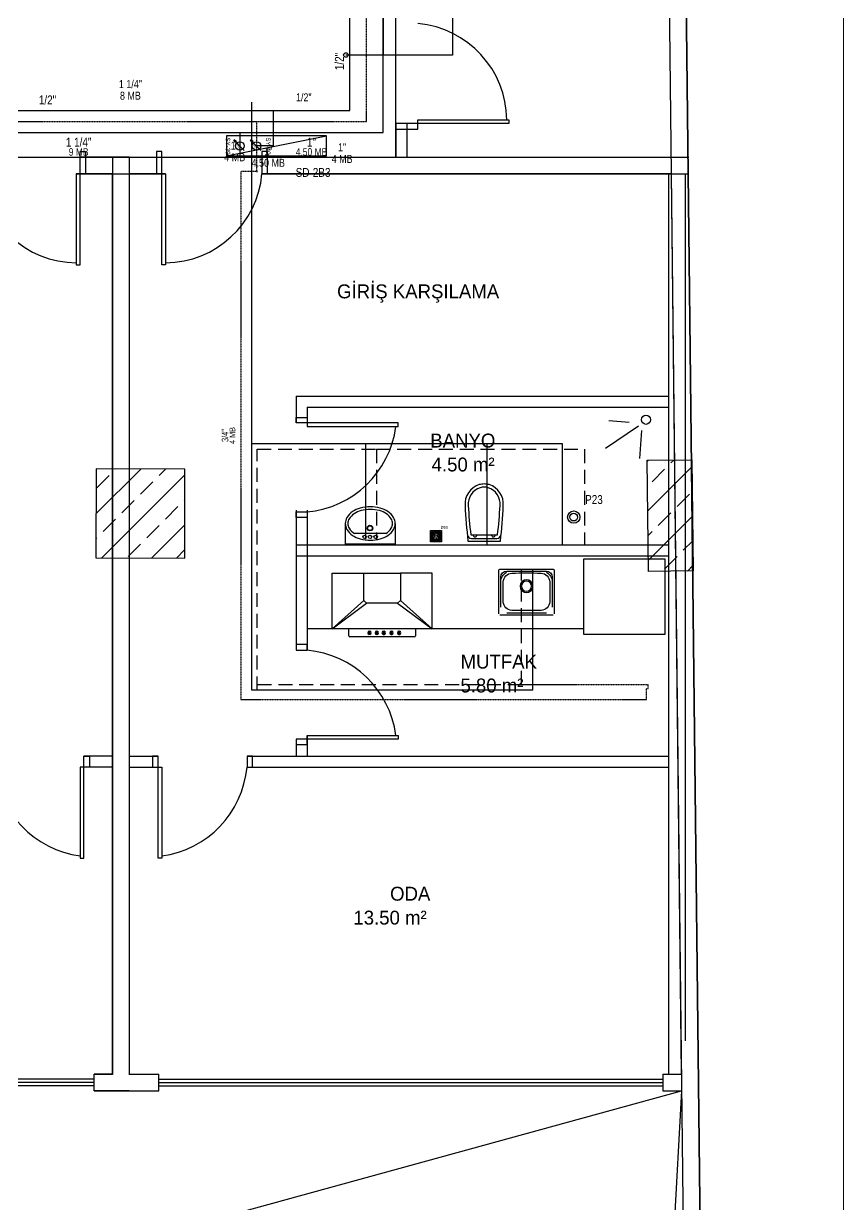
# Model space of a CAD drawing. Header units: centimetres. Extents: x 247996 to 315152, y -468471 to -440326.
# Drawn here: x 257964 to 258701, y -442834 to -441772 of the extents above; entities that cross this region are included whole.
import ezdxf
from ezdxf.enums import TextEntityAlignment as Align

# ---------------------------------------------------------------- set-up
doc = ezdxf.new("R2010")
doc.units = ezdxf.units.CM
doc.linetypes.add('0', pattern=[500, 500])
doc.linetypes.add('BASMA HATTI', pattern=[0.375, 0.25, -0.125])
for name, color, linetype, lineweight in [('SCOTT-ANTED', 144, 'Continuous', 0), ('SCOTT-MTY-SICAKSU-BORU', 1, 'BASMA HATTI', 30), ('SCOTT-MTY-SOGUKSU-BORU', 5, '0', 30), ('SCOTT-MTY-TEMIZSU-CAP', 101, 'Continuous', 30)]:
    doc.layers.add(name, color=color, linetype=linetype, lineweight=lineweight)
for name, color, linetype in [('SCOTT-MD-YUK-BIRIMI', 7, 'Continuous'), ('SCOTT-MKDU0', 50, 'Continuous'), ('SCOTT-MTY-PISSU-KOLON', 211, 'Continuous'), ('SCOTT-MTY-PISSU-KOLONNO', 211, 'Continuous'), ('SCOTT-MTY-SAYAC', 3, 'Continuous'), ('SCOTT-MTY-SIRKULASYON-BORU', 31, 'Continuous'), ('SCOTT-MTY-TEFRIS', 15, 'Continuous'), ('SCOTT-MTY-VANA', 1, 'Continuous')]:
    doc.layers.add(name, color=color, linetype=linetype)
doc.styles.add('CAP', font='wturkce.SHX', dxfattribs={"width": 0.65})
doc.styles.add('MtXpl_Comic_Sans_MS', font='comic.ttf')
doc.styles.add('ROTAS', font='arial.ttf')

# ---------------------------------------------------------------- blocks, each defined once
blk = doc.blocks.new('T-DOLAP')
blk.add_line((-45, -9), (45, 9))
blk.add_lwpolyline([(-45, -9), (45, -9), (45, 9), (-45, 9)], close=True)
blk = doc.blocks.new('MTY-SU SAYACI')
at = {"layer": 'SCOTT-MTY-VANA'}
blk.add_hatch(color=256, dxfattribs=at).paths.add_polyline_path([(9.800499987252621, 9.80049998725297), (5.637305480596993, 7.034048038274517), (7.034048038274705, 5.637305480596929)])
for p, q in [((-7.325626253097823, -7.325626253097951), (6.335676759435657, 6.335676759435851)), ((5.637305480596993, 7.034048038274517), (9.800499987252167, 9.800499987252673)), ((7.034048038274705, 5.637305480596929), (5.637305480596993, 7.034048038274517)), ((7.034048038274705, 5.637305480596929), (9.800499987252294, 9.800499987252485))]:
    blk.add_line(p, q, dxfattribs=at)
blk.add_circle((0, 0), 7.000000000005, dxfattribs=at)
blk.add_attdef('CAP', (-2.285634328742455, -1.152700095365943), '', height=2.5, rotation=45.0000000000007, dxfattribs=at)
blk = doc.blocks.new('T-KOLON-P')
for radius in [5.5, 3.5]:
    blk.add_circle((0, 0), radius)
blk = doc.blocks.new('SUZGEC1')
at = {"layer": 'SCOTT-MTY-TEFRIS'}
blk.add_lwpolyline([(-5.000002744604487, -5.000038456791707), (-5.000002744604487, 4.999961543208293), (4.999997255395513, 4.999961543208293), (4.999997255395513, -5.000038456791707)], close=True, dxfattribs=at)
for points in [[(-4.333342744604622, 3.861891543208323), (-1.987692744604416, 1.516241543208345, 0.0294838), (-2.152242744604379, 1.271911543208354), (-4.333342744604622, 2.478531543208284)], [(-2.477682744604451, 0.3332955432082159), (-4.333342744604622, 0.3332955432082159), (-4.333342744604622, 1.716651543208265), (-2.412872744604599, 0.6542115432083406, 0.0327746)], [(-3.861932744604516, 4.333301543208201), (-2.478572744604705, 4.333301543208201), (-1.27195274460432, 2.152201543208186, 0.0294838), (-1.516282744604311, 1.987651543208223)], [(-0.6542527446045341, 2.412831543208405, -0.0327746), (-0.3333367446044093, 2.477641543208257), (-0.3333367446044093, 4.333301543208201), (-1.716692744604686, 4.333301543208201)], [(0.3333312553954357, 2.477641543208257), (0.3333312553954357, 4.333301543208201), (1.716687255395712, 4.333301543208201), (0.6542472553955605, 2.412831543208405, 0.0327746)], [(1.271947255395347, 2.152201543208186), (2.478567255395731, 4.333301543208201), (3.861927255395543, 4.333301543208201), (1.516277255395337, 1.987651543208223, 0.0294838)], [(4.333337255395648, 3.861891543208323), (1.987687255395443, 1.516241543208345, -0.0294838), (2.152237255395406, 1.271911543208354), (4.333337255395648, 2.478531543208284)], [(4.333337255395648, 0.3332955432082159), (4.333337255395648, 1.716651543208265), (2.412867255395625, 0.6542115432083406, -0.0327746), (2.477677255395477, 0.3332955432082159)], [(-2.477682744604451, -0.3333724567916292), (-4.333342744604622, -0.3333724567916292), (-4.333342744604622, -1.716728456791678), (-2.412872744604599, -0.654288456791754, -0.0327746)], [(-4.333342744604622, -3.861968456791736), (-1.987692744604416, -1.516318456791758, -0.0294838), (-2.152242744604379, -1.271988456791767), (-4.333342744604622, -2.478608456791697)], [(-3.861932744604516, -4.333378456791614), (-2.478572744604705, -4.333378456791614), (-1.27195274460432, -2.152278456791599, -0.0294838), (-1.516282744604311, -1.987728456791636)], [(-0.3333367446044093, -4.333378456791614), (-1.716692744604686, -4.333378456791614), (-0.6542527446045341, -2.412908456791818, 0.0327746), (-0.3333367446044093, -2.477718456791671)], [(0.3333312553954357, -2.477718456791671), (0.3333312553954357, -4.333378456791614), (1.716687255395712, -4.333378456791614), (0.6542472553955605, -2.412908456791818, -0.0327746)], [(2.478567255395731, -4.333378456791614), (1.271947255395347, -2.152278456791599, 0.0294838), (1.516277255395337, -1.987728456791636), (3.861927255395543, -4.333378456791614)], [(4.333337255395648, -2.478608456791697), (4.333337255395648, -3.861968456791736), (1.987687255395443, -1.516318456791758, 0.0294838), (2.152237255395406, -1.271988456791767)], [(4.333337255395648, -0.3333724567916292), (4.333337255395648, -1.716728456791678), (2.412867255395625, -0.654288456791754, 0.0327746), (2.477677255395477, -0.3333724567916292)]]:
    blk.add_lwpolyline(points, format="xyb", close=True, dxfattribs=at)
blk.add_circle((-2.744604486792923e-06, -3.845679170666472e-05), 1.25, dxfattribs=at)
at = {"layer": 'SCOTT-MD-YUK-BIRIMI', "color": 6, "style": 'CAP'}
for tag, p in [('PS', (-2.08333607793782, -3.845679170666472e-05)), ('PSCP', (4.289156326741193, 6.720973062286969))]:
    blk.add_attdef(tag, p, '', height=2.5, dxfattribs=at)

msp = doc.modelspace()

# ---------------------------------------------------------------- linework, layer by layer
at = {"layer": 'SCOTT-ANTED'}
msp.add_line((258701.0192556123, -440326.5495222979), (258701.0192556123, -447826.5495222979), dxfattribs=at)
at = {"layer": 'SCOTT-MKDU0', "color": 8, "ltscale": 0.03}
for p, q in [((258575.7123187559, -443160.1158535134), (258545.4101402684, -440514.3934016757)), ((258545.4101404563, -440514.3934016766), (258575.7123187559, -443160.1158535134)), ((258560.7043520072, -443159.5061630866), (258530.5803767829, -440529.3428689622)), ((258298.2489556356, -441892.1134883639), (258298.2489556356, -441742.1134883601)), ((258298.2489556356, -441861.9327954918), (258298.2489556356, -441892.1134883639)), ((258308.2489556356, -441861.9327954918), (258308.2489556356, -441892.1134883639)), ((257043.6017183724, -441892.1134883639), (258298.2489556356, -441892.1134883639)), ((258014.2444999661, -441892.1134883639), (258087.9589367943, -441892.1134883639)), ((258058.6017183778, -441892.1134883639), (258014.2444999661, -441892.1134883639)), ((258043.601718378, -441892.1134883639), (258043.601718372, -442717.1134883639)), ((258043.6017183776, -441892.1134883639), (258087.9589367894, -441892.1134883639)), ((258058.6017183775, -441892.1134883639), (258058.6017183834, -442717.1134883629)), ((258177.9589367943, -441892.1134883639), (258561.8767392692, -441892.1134883639)), ((258010.9311563351, -441907.1134883639), (258091.2722804252, -441907.1134883639)), ((258043.601718378, -441907.1134883639), (258010.9311563351, -441907.1134883639)), ((258043.601718378, -441907.1134883639), (258010.9311563305, -441907.1134883639)), ((258043.601718378, -441907.1134883639), (258043.6017183674, -442687.1134883639)), ((258043.601718378, -441907.1134883639), (258043.6017183889, -442717.113488362)), ((258043.6017183674, -442717.1134883629), (258043.601718378, -441907.1134883639)), ((258058.601718378, -441907.1134883639), (258058.6017183674, -442687.1134883639)), ((258058.6017183775, -441907.1134883639), (258058.6017183666, -442717.113488362)), ((258058.6017183775, -441907.1134883639), (258091.2722804204, -441907.1134883639)), ((258091.2722804252, -441907.1134883639), (258058.601718378, -441907.1134883639)), ((258058.601718378, -441907.1134883639), (258058.6017183674, -442717.1134883629)), ((258177.9589367939, -441907.1134883639), (258562.0485383471, -441907.1134883639)), ((258546.3603582373, -441907.1134883639), (258177.9589367892, -441907.1134883639)), ((258543.6017183775, -441907.1134883639), (258543.6017183664, -442717.1134883629)), ((258555.2939102824, -442717.1134883629), (258546.3603582373, -441907.1134883639)), ((258558.6017183775, -441907.1134883639), (258558.6017183669, -442687.1134883639)), ((258208.6017183746, -442107.1134883639), (258543.6017183746, -442107.1134883639)), ((258208.6017183746, -442107.1134883639), (258208.6017183742, -442131.2040262053)), ((258218.6017183746, -442117.1134883639), (258543.6017183746, -442117.1134883639)), ((258218.6017183746, -442117.1134883639), (258218.6017183744, -442134.5173698373)), ((258508.2758466218, -442130.8166193476), (258489.8987987468, -442129.3991980095)), ((258516.6956989829, -442134.0645130014), (258487.1179475661, -442154.2706057884)), ((258519.4818909846, -442137.9583048325), (258517.5251111237, -442163.3282045245)), ((258524.5972428535, -442164.8250878787), (258564.5946195624, -442164.3669870373)), ((258525.7424949253, -442264.8185296513), (258524.5972428535, -442164.8250878787)), ((258524.609831952, -442165.9242583316), (258525.7218832173, -442164.8122070663)), ((258525.1182751865, -442210.3170957023), (258564.6679257494, -442170.7674451403)), ((258545.7606268764, -442167.2241134074), (258548.4326457641, -442164.5520945199)), ((258564.5946195624, -442164.3669870373), (258565.7398716353, -442264.3604288193)), ((258028.6938841271, -442172.5442655094), (258028.4208127263, -442252.543799457)), ((258028.5559102143, -442212.965374016), (258068.8399835084, -442172.6813007219)), ((258108.6934180764, -442172.8173369466), (258028.6938841271, -442172.5442655094)), ((258029.3958999146, -442189.6747537105), (258040.6212200659, -442178.4494335594)), ((258033.8601985112, -442252.5623663243), (258108.6765946191, -442177.7459702164)), ((258046.2338801416, -442172.8367734838), (258046.4657254817, -442172.6049281441)), ((258085.5225006716, -442178.4494335594), (258091.2142608627, -442172.7576733686)), ((258108.4203466761, -442252.8168708643), (258108.6934180764, -442172.8173369466)), ((258528.9226466495, -442184.062093634), (258540.1479668008, -442172.8367734829)), ((258068.6845204447, -442195.287413786), (258079.909840596, -442184.0620936349)), ((258051.8465402177, -442212.1253940126), (258063.071860369, -442200.9000738615)), ((258107.973140974, -442200.9000738625), (258108.5996988143, -442200.2735160224)), ((258551.3732869523, -442206.5127339371), (258562.5986071036, -442195.287413786)), ((258091.135160747, -442217.7380540891), (258102.3604808984, -442206.512733938)), ((258208.6017183731, -442209.7331903407), (258208.6017183716, -442335.6356813422)), ((258218.6017183734, -442209.7673244642), (258218.6017183717, -442335.6356813422)), ((258534.5353067254, -442223.3507141637), (258545.7606268767, -442212.1253940126)), ((258035.0085599907, -442228.9633742392), (258046.233880142, -442217.7380540881)), ((258074.2971805201, -442234.5760343157), (258085.5225006714, -442223.3507141646)), ((258078.6087339087, -442252.7151115321), (258108.522803077, -442222.8010423638)), ((258252.8560379333, -442221.6638551101), (258252.8560379333, -442240.315016954)), ((258297.8830798499, -442221.6638551101), (258297.8830798499, -442240.315016954)), ((258525.6267184209, -442254.7099330731), (258565.1763689839, -442215.1602825102)), ((258028.4790144101, -442235.4929198202), (258029.3958999151, -442234.5760343148)), ((258289.4208299505, -442230.6875271926), (258261.3182878327, -442230.6875271926)), ((258525.3724969131, -442232.5135239761), (258528.9226466497, -442228.9633742392)), ((258057.4592002931, -442251.4140145423), (258068.6845204444, -442240.1886943912)), ((258100.9830112727, -442252.7914841686), (258107.9731409747, -442245.8013544668)), ((258208.6017183747, -442240.8769165192), (258543.6017183747, -442240.8769165192)), ((258297.8830798499, -442240.315016954), (258252.8560379333, -442240.315016954)), ((258556.9859470281, -442245.8013544668), (258565.4305907112, -442237.356710784)), ((258028.4208127263, -442252.543799457), (258108.4203466761, -442252.8168708643)), ((258208.6017183745, -442250.8769165192), (258543.6017183747, -442250.8769165192)), ((258540.7389028909, -442253.6487934569), (258467.1202916217, -442253.6487934569)), ((258467.1202916217, -442253.6487934569), (258467.1202916217, -442321.335946719)), ((258540.1479668011, -442262.6393346934), (258551.3732869524, -442251.4140145423)), ((258540.7389028909, -442321.335946719), (258540.7389028909, -442253.6487934569)), ((258240.9718076451, -442266.3487327032), (258269.4718076451, -442266.3487327032)), ((258240.9718076451, -442316.3487327032), (258240.9718076451, -442266.3487327032)), ((258330.9718076451, -442266.3487327032), (258302.4718076451, -442266.3487327032)), ((258330.9718076451, -442316.3487327032), (258330.9718076451, -442266.3487327032)), ((258390.9437447849, -442303.0689614758), (258390.9437447849, -442263.6437141214)), ((258391.9437447811, -442262.6437141251), (258439.9437446014, -442262.6437141251)), ((258398.0937447582, -442264.4937141173), (258433.7937446243, -442264.4937141173)), ((258440.9437445986, -442263.6437141214), (258440.9437445986, -442303.0689614758)), ((258565.7398716353, -442264.3604288193), (258525.7424949253, -442264.8185296513)), ((258560.8211680303, -442264.4167640692), (258565.6848122195, -442259.55311988)), ((258392.793744778, -442296.9189614959), (258392.793744778, -442269.7937140994)), ((258439.0937446055, -442269.7937140994), (258439.0937446055, -442296.9189614959)), ((258269.4718076451, -442290.8487327032), (258240.9718076451, -442316.3487327032)), ((258240.9718076451, -442316.3487327032), (258271.9718076451, -442293.3487327032)), ((258299.9718076451, -442293.3487327032), (258330.9718076451, -442316.3487327032)), ((258330.9718076451, -442316.3487327032), (258302.4718076451, -442290.8487327032)), ((258439.9437446014, -442304.0689614702), (258391.9437447811, -442304.0689614702)), ((258433.7937446243, -442302.2189614771), (258398.0937447582, -442302.2189614771)), ((258467.1202916217, -442316.335946719), (258218.6017183719, -442316.3359467181)), ((258467.1202916217, -442316.335946719), (258218.6017183719, -442316.3359467181)), ((258330.9718076451, -442316.3487327032), (258240.9718076451, -442316.3487327032)), ((258255.9537199874, -442322.6483384835), (258255.9537199874, -442316.3487327032)), ((258274.4171303564, -442318.3994509902), (258274.4171303564, -442320.9718924899)), ((258274.4171303564, -442318.3994509902), (258275.0345303564, -442318.3994509902)), ((258274.4171303564, -442320.9718924899), (258274.4171303564, -442321.4863809904)), ((258275.0345303564, -442318.3994509902), (258275.0345303564, -442320.9718949905)), ((258275.0345303564, -442320.9718949905), (258275.0345303564, -442321.4863809904)), ((258281.0007406468, -442318.3994509902), (258281.0007406468, -442320.9718924899)), ((258281.0007406468, -442318.3994509902), (258281.6181406468, -442318.3994509902)), ((258281.0007406468, -442320.9718924899), (258281.0007406468, -442321.4863809904)), ((258281.6181406468, -442318.3994509902), (258281.6181406468, -442320.9718949905)), ((258281.6181406468, -442320.9718949905), (258281.6181406468, -442321.4863809904)), ((258287.151434392, -442318.3994509902), (258287.151434392, -442320.9718924899)), ((258287.151434392, -442318.3994509902), (258287.768834392, -442318.3994509902)), ((258287.151434392, -442320.9718924899), (258287.151434392, -442321.4863809904)), ((258287.768834392, -442318.3994509902), (258287.768834392, -442320.9718949905)), ((258287.768834392, -442320.9718949905), (258287.768834392, -442321.4863809904)), ((258294.1456871215, -442318.3994509902), (258294.1456871215, -442320.9718924899)), ((258294.1456871215, -442318.3994509902), (258294.7630871215, -442318.3994509902)), ((258294.1456871215, -442320.9718924899), (258294.1456871215, -442321.4750809901)), ((258294.7630871215, -442318.3994509902), (258294.7630871215, -442320.9718949905)), ((258294.7630871215, -442320.9718949905), (258294.7630871215, -442321.4863809904)), ((258301.1399398508, -442318.3994509902), (258301.1399398508, -442320.9718924899)), ((258301.1399398508, -442318.3994509902), (258301.7573398508, -442318.3994509902)), ((258301.1399398508, -442320.9718924899), (258301.1399398508, -442321.4750809901)), ((258301.7573398508, -442318.3994509902), (258301.7573398508, -442320.9718949905)), ((258301.7573398508, -442320.9718949905), (258301.7573398508, -442321.4863809904)), ((258315.9537199876, -442316.3487327032), (258315.9537199876, -442322.6483384835)), ((258314.9537199876, -442323.6483384835), (258256.9537199874, -442323.6483384835)), ((258275.0345303564, -442321.4863809904), (258274.4171303564, -442321.4863809904)), ((258281.6181406468, -442321.4863809904), (258281.0007406468, -442321.4863809904)), ((258287.151434392, -442321.4863809904), (258287.768834392, -442321.4863809904)), ((258294.1456871215, -442321.4863809904), (258294.7630871215, -442321.4863809904)), ((258301.1399398508, -442321.4863809904), (258301.7573398508, -442321.4863809904)), ((258467.1202916217, -442321.335946719), (258540.7389028909, -442321.335946719)), ((258208.6017183707, -442415.6356813431), (258208.6017183705, -442430.8769165211)), ((258218.6017183705, -442412.3223377111), (258218.6017183703, -442430.8769165211)), ((258043.6017183847, -442430.8769165201), (258017.711669906, -442430.8769165201)), ((258058.6017183707, -442430.8769165201), (258084.4917668495, -442430.8769165201)), ((258164.4917668504, -442430.8769165201), (258543.6017183747, -442430.8769165192)), ((258043.6017183847, -442440.8769165201), (258014.3983262739, -442440.8769165201)), ((258058.6017183707, -442440.8769165201), (258087.8051104815, -442440.8769165201)), ((258164.4917668501, -442440.8769165201), (258543.6017183747, -442440.8769165192)), ((258026.8429498569, -442721.6134883629), (257563.601718389, -442721.6134883629)), ((258026.8429498569, -442724.6134883629), (257563.601718389, -442724.6134883629)), ((258026.8429498569, -442717.1134883639), (258043.6017183674, -442717.1134883639)), ((258044.0380749188, -442717.1134883629), (258026.8429498571, -442717.1134883629)), ((258026.8429498569, -442732.1134883639), (258026.8429498569, -442717.1134883629)), ((258026.8429498569, -442717.1134883629), (258043.6017183674, -442717.1134883629)), ((258058.1653618366, -442717.1134883629), (258085.2670204322, -442717.1134883629)), ((258058.6017183674, -442717.1134883629), (258085.2670204323, -442717.1134883629)), ((258058.6017183674, -442717.1134883629), (258085.2670204323, -442717.1134883629)), ((258085.2670204323, -442732.1134883639), (258085.2670204323, -442717.1134883629)), ((258085.2670204323, -442721.6134883629), (258538.6017183664, -442721.6134883629)), ((258085.2670204323, -442724.6134883629), (258538.6017183664, -442724.6134883629)), ((258538.6017183664, -442717.113488362), (258555.2939102824, -442717.1134883629)), ((258538.6017183664, -442717.1134883629), (258538.6017183664, -442732.1134883639)), ((258538.6017183664, -442717.1134883629), (258555.2939102824, -442717.1134883629)), ((257206.7760553017, -443102.1134883611), (258555.4657093603, -442732.1134883639)), ((258026.8429498569, -442727.6134883629), (257563.601718389, -442727.6134883629)), ((258026.8429498569, -442732.1134883648), (258085.2670204323, -442732.1134883639)), ((258058.6017183837, -442732.1134883639), (258026.8429498571, -442732.1134883639)), ((258043.6017183718, -442732.1134883639), (258085.2670204322, -442732.1134883639)), ((258085.2670204323, -442727.6134883629), (258538.6017183664, -442727.6134883629)), ((258555.4657093603, -442732.1134883639), (258535.1822405246, -443102.1134883648)), ((258538.6017183664, -442732.1134883639), (258555.4657093603, -442732.1134883639))]:
    msp.add_line(p, q, dxfattribs=at)
for points in [[(258298.2489256621, -441861.9327954918), (258298.2489256621, -441866.9327954918), (258318.2489256602, -441866.9327954918), (258318.2489256602, -441861.9327954918), (258298.2489256621, -441861.9327954918)], [(258298.2489256621, -441861.9327954918), (258298.2489256621, -441866.9327954918), (258318.2489256602, -441866.9327954918), (258318.2489256602, -441861.9327954918), (258298.2489256621, -441861.9327954918)], [(258298.2489256621, -441861.9327954872), (258298.2489256621, -441866.9327954872), (258318.2489256602, -441866.9327954872), (258318.2489256602, -441861.9327954872), (258298.2489256621, -441861.9327954872)], [(258014.2444999661, -441887.1134883676), (258019.2444999661, -441887.1134883676), (258019.2444999661, -441907.1134883657), (258014.2444999661, -441907.1134883657), (258014.2444999661, -441887.1134883676)], [(258014.2444999661, -441887.1134883676), (258019.2444999661, -441887.1134883676), (258019.2444999661, -441907.1134883657), (258014.2444999661, -441907.1134883657), (258014.2444999661, -441887.1134883676)], [(258014.2444999614, -441887.1134883676), (258019.2444999614, -441887.1134883676), (258019.2444999614, -441907.1134883657), (258014.2444999614, -441907.1134883657), (258014.2444999614, -441887.1134883676)], [(258087.9589367896, -441887.1134883676), (258082.9589367896, -441887.1134883676), (258082.9589367896, -441907.1134883657), (258087.9589367896, -441907.1134883657), (258087.9589367896, -441887.1134883676)], [(258087.9589367896, -441887.1134883676), (258082.9589367896, -441887.1134883676), (258082.9589367896, -441907.1134883657), (258087.9589367896, -441907.1134883657), (258087.9589367896, -441887.1134883676)], [(258087.9589367943, -441887.1134883676), (258082.9589367943, -441887.1134883676), (258082.9589367943, -441907.1134883657), (258087.9589367943, -441907.1134883657), (258087.9589367943, -441887.1134883676)], [(258182.9589367897, -441887.1134883676), (258177.9589367896, -441887.1134883676), (258177.9589367896, -441907.1134883657), (258182.9589367897, -441907.1134883657), (258182.9589367897, -441887.1134883676)], [(258182.9589367897, -441887.1134883676), (258177.9589367896, -441887.1134883676), (258177.9589367896, -441907.1134883657), (258182.9589367897, -441907.1134883657), (258182.9589367897, -441887.1134883676)], [(258182.9589367944, -441887.1134883676), (258177.9589367943, -441887.1134883676), (258177.9589367943, -441907.1134883657), (258182.9589367944, -441907.1134883657), (258182.9589367944, -441887.1134883676)], [(258208.6017183742, -442131.2040262053), (258208.6017183742, -442126.2040262044), (258218.6017183735, -442126.2040262044), (258218.6017183735, -442131.2040262053), (258208.6017183742, -442131.2040262053)], [(258208.6017183742, -442216.2040262062), (258208.6017183742, -442211.2040262062), (258218.6017183735, -442211.2040262062), (258218.6017183735, -442216.2040262062), (258208.6017183742, -442216.2040262062)], [(258208.6017253154, -442330.6356813422), (258208.6017253154, -442335.6356813422), (258218.6017253147, -442335.6356813422), (258218.6017253147, -442330.6356813422), (258208.6017253154, -442330.6356813422)], [(258208.6017253154, -442415.6356813431), (258208.6017253154, -442420.635681344), (258218.6017253147, -442420.635681344), (258218.6017253147, -442415.6356813431), (258208.6017253154, -442415.6356813431)], [(258017.7116699055, -442430.8769165201), (258022.7116699064, -442430.8769165201), (258022.7116699064, -442440.8769165201), (258017.7116699055, -442440.8769165201), (258017.7116699055, -442430.8769165201)], [(258084.4917668499, -442430.8769165201), (258079.491766849, -442430.8769165201), (258079.491766849, -442440.8769165201), (258084.4917668499, -442440.8769165201), (258084.4917668499, -442430.8769165201)], [(258169.4917668509, -442430.8769165201), (258164.4917668509, -442430.8769165201), (258164.4917668509, -442440.8769165201), (258169.4917668509, -442440.8769165201), (258169.4917668509, -442430.8769165201)]]:
    msp.add_lwpolyline(points, dxfattribs=at)
for points in [[(258318.2489256602, -441861.9327954918), (258318.2489256602, -441858.6194518607), (258400.1163440928, -441858.6194518607), (258400.1163440928, -441861.9327954918)], [(258318.2489256602, -441861.9327954918), (258318.2489256602, -441858.6194518607), (258400.1163440928, -441858.6194518607), (258400.1163440928, -441861.9327954918)], [(258318.2489256602, -441861.9327954872), (258318.2489256602, -441858.6194518561), (258400.1163440928, -441858.6194518561), (258400.1163440928, -441861.9327954872)], [(258014.2444999661, -441907.1134883657), (258010.9311563351, -441907.1134883657), (258010.9311563351, -441988.9809067983), (258014.2444999661, -441988.9809067983)], [(258014.2444999661, -441907.1134883657), (258010.9311563351, -441907.1134883657), (258010.9311563351, -441988.9809067983), (258014.2444999661, -441988.9809067983)], [(258014.2444999614, -441907.1134883657), (258010.9311563305, -441907.1134883657), (258010.9311563305, -441988.9809067983), (258014.2444999614, -441988.9809067983)], [(258087.9589367896, -441907.1134883657), (258091.2722804206, -441907.1134883657), (258091.2722804206, -441988.9809067983), (258087.9589367896, -441988.9809067983)], [(258087.9589367896, -441907.1134883657), (258091.2722804206, -441907.1134883657), (258091.2722804206, -441988.9809067983), (258087.9589367896, -441988.9809067983)], [(258087.9589367943, -441907.1134883657), (258091.2722804252, -441907.1134883657), (258091.2722804252, -441988.9809067983), (258087.9589367943, -441988.9809067983)], [(258218.6017183735, -442131.2040262053), (258218.6017183735, -442134.5173698373), (258300.469136805, -442134.5173698373), (258300.469136805, -442131.2040262053)], [(258218.6017253147, -442415.6356813431), (258218.6017253147, -442412.3223377111), (258300.4691437461, -442412.3223377111), (258300.4691437461, -442415.6356813431)], [(258017.7116699055, -442440.8769165201), (258014.3983262735, -442440.8769165201), (258014.3983262735, -442522.7443349509), (258017.7116699055, -442522.7443349509)], [(258084.4917668499, -442440.8769165201), (258087.805110482, -442440.8769165201), (258087.805110482, -442522.7443349509), (258084.4917668499, -442522.7443349509)]]:
    msp.add_lwpolyline(points, close=True, dxfattribs=at)
for points in [[(258392.4432025599, -442237.467570151, 0.0166397953788814), (258395.0576454832, -442205.6351902222, 0.351622417503786), (258382.2737820704, -442186.7182356499, 0.0687135425151185), (258377.8512025602, -442186.1075701516, 0.0687135425151185), (258373.4286230498, -442186.7182356499, 0.3516224175037854), (258360.644759637, -442205.6351902222, 0.0166397953788815), (258363.2592025604, -442237.467570151)], [(258389.8703585211, -442231.9008999745, 0.01686624152449), (258392.1834815471, -442205.4452228535, 0.3517781120717181), (258381.457688313, -442189.4804909246, 0.0680219017004298), (258377.8512025602, -442188.9875701515, 0.0680219017004339), (258374.2447168072, -442189.4804909246, 0.3517781120717032), (258363.5189235731, -442205.4452228535, 0.0168662415244894), (258365.8320465993, -442231.9008999745)]]:
    msp.add_lwpolyline(points, format="xyb", close=True, dxfattribs=at)
msp.add_lwpolyline([(258362.9805995467, -442232.0205155246, 0.3891909189666574), (258366.3281293804, -442235.0913027784), (258377.8512025602, -442235.0913027784), (258389.3742757398, -442235.0913027784, 0.3891909189666574), (258392.7218055735, -442232.0205155246, 0.3891909189666574)], format="xyb", dxfattribs=at)
for centre, radius in [((258523.3942625474, -442128.3118616862, 51.00167135262379), 4.136421162472736), ((258275.1212898654, -442225.7752361044), 2.521743089106591), ((258275.1212898654, -442225.7752361044), 2.122571848795638), ((258270.2530596513, -442233.7174240982), 1.560875067280756), ((258275.1758146468, -442233.7174240982), 1.560875067280756), ((258280.2186390261, -442233.7174240982), 1.560875067280756)]:
    msp.add_circle(centre, radius, dxfattribs=at)
for centre, radius, start, end in [((258310.586222202, -441859.1830119712), 87.58605653840645, 0.3686641387615686, 84.98090675950499), ((258310.586222202, -441859.1830119712), 87.58605653840645, 0.3686641387615686, 84.98090675950499), ((258310.586222202, -441859.1830119666), 87.58605653840645, 0.3686641387615686, 84.98090675950499), ((258011.4947164457, -441899.4507849075), 87.58605653840645, 185.0190931853859, 269.6313358545792), ((258011.4947164457, -441899.4507849075), 87.58605653840645, 185.0190931853859, 269.6313358545792), ((258011.4947164411, -441899.4507849075), 87.58605653840645, 185.0190931853859, 269.6313358545792), ((258090.70872031, -441899.4507849075), 87.58605653840645, 270.3686641520908, 354.9809068146142), ((258090.70872031, -441899.4507849075), 87.58605653840645, 270.3686641520908, 354.9809068146142), ((258090.7087203146, -441899.4507849075), 87.58605653840645, 270.3686641520908, 354.9809068146142), ((258210.3731393411, -442122.638571156), 88.94689056450466, 275.3080882215515, 352.3252562738097), ((258269.0218883684, -442225.2722358674), 17.19077751389458, 123.8346551785508, 148.2865889961426), ((258269.0218883688, -442225.2722358674), 14.79575007236598, 123.8346551785508, 148.2865889961426), ((258272.8571198048, -442230.9937470153), 24.07878811079341, 105.5175679520261, 123.8346551785508), ((258272.8571198045, -442230.9937470153), 21.6837606684432, 105.5175679520261, 123.8346551785508), ((258275.3695588917, -442240.0425347041), 33.46989607516851, 90, 105.5175679520261), ((258275.3695588918, -442240.0425347041), 31.07486863371105, 90, 105.5175679520261), ((258275.3695588917, -442240.0425347041), 33.46989607563521, 74.48243204797387, 90), ((258275.3695588915, -442240.0425347041), 31.07486863371162, 74.48243204797387, 90), ((258277.8819979787, -442230.9937470153), 21.6837606684431, 56.16534482144919, 74.48243204797387), ((258277.8819979786, -442230.9937470153), 24.07878811043082, 56.16534482144919, 74.48243204797387), ((258281.7172294144, -442225.2722358683), 14.79575007256872, 31.71341100385745, 56.16534482144919), ((258281.717229415, -442225.2722358683), 17.19077751410269, 31.71341100385745, 56.16534482144919), ((258263.1824796803, -442221.6638551101), 10.32644174706904, 148.2865889961426, 180), ((258263.1824796802, -442221.6638551092), 10.32644174684508, 180, 211.7134110038574), ((258263.1824796802, -442221.6638551101), 7.931414305018167, 148.2865889961426, 180), ((258263.1824796802, -442221.6638551092), 7.931414305016675, 180, 211.7134110038574), ((258287.556638103, -442221.6638551101), 7.931414304956921, 0, 31.71341100385745), ((258287.556638103, -442221.6638551101), 7.931414304950876, 328.2865889961425, 0), ((258287.5566381029, -442221.6638551092), 10.32644174700356, 0, 31.71341100385745), ((258287.5566381032, -442221.6638551092), 10.32644174684538, 328.2865889961425, 0), ((258269.0218883686, -442218.0554743519), 17.19077751411276, 211.7134110038574, 236.1653448214492), ((258269.0218883688, -442218.0554743519), 14.79575007238616, 211.7134110038574, 238.6232611031064), ((258272.8571198047, -442212.333963204), 24.0787881104311, 236.1653448214492, 254.4824320479738), ((258275.3695588917, -442203.2851755142), 33.46989607610418, 254.4824320479738, 270), ((258275.3695588917, -442203.2851755152), 33.46989607516715, 270, 285.5175679520261), ((258277.8819979786, -442212.333963204), 24.07878811042807, 285.5175679520261, 303.8346551785509), ((258281.7172294146, -442218.055474351), 14.79575007255567, 301.3767388968936, 328.2865889961425), ((258281.7172294147, -442218.0554743519), 17.19077751411414, 303.8346551785509, 328.2865889961425), ((258369.5468469572, -442231.9008999745), 1.78254998000073, 180, 0), ((258386.1555581631, -442231.9008999745), 1.78254998000073, 180, 0), ((258274.6990228564, -442319.96021499), 1.543466500005614, 100.5753829960406, 259.4620530138833), ((258274.6990228564, -442319.96021499), 1.543466500005614, 282.6235029990561, 77.37668600460954), ((258281.2826331468, -442319.96021499), 1.543466500005614, 100.5753829960406, 259.4620530138833), ((258281.2826331468, -442319.96021499), 1.543466500005614, 282.6235029990561, 77.37668600460954), ((258287.433326892, -442319.96021499), 1.543466500005614, 100.5753829960406, 259.4620530138833), ((258287.433326892, -442319.96021499), 1.543466500005614, 282.6235029990561, 77.37668600460954), ((258294.4275796215, -442319.96021499), 1.543466500005614, 100.5753829960406, 259.4620530138833), ((258294.4275796215, -442319.96021499), 1.543466500005614, 282.6235029990561, 77.37668600460954), ((258301.4218323508, -442319.96021499), 1.543466500005614, 100.5753829960406, 259.4620530138833), ((258301.4218323508, -442319.96021499), 1.543466500005614, 282.6235029990561, 77.37668600460954), ((258256.9537185873, -442322.6483346827), 1.000000000003637, 180, 270), ((258314.9537185876, -442322.6483346827), 1.000000000003637, 270, 0), ((258210.3731462822, -442424.2011363924), 88.94689056450466, 7.674743726190295, 84.69191178509), ((258026.2771249548, -442432.648337487), 88.94689056450466, 185.3080882232119, 262.3252562719344), ((258075.9263118007, -442432.648337487), 88.94689056450466, 277.6747437280656, 354.6919117767881)]:
    msp.add_arc(centre, radius, start, end, dxfattribs=at)
at = {"layer": 'SCOTT-MKDU0', "color": 8, "ltscale": 0.03, "extrusion": (0, 0, -1)}
for centre, major_axis, ratio, start_param, end_param in [((258391.9437447811, -442263.6437141214), (0.7071067796262052, 0.7071067796262053), 0.9999999985925488, 3.926990817690967, 5.497787142263504), ((258398.093744762, -442269.7937141013), (-3.747665928851347, 3.747665928851347), 0.9999999997294332, 5.497787144174019, 7.068583470075327), ((258402.9400717632, -442274.3128549501), (-7.1417784792915, 7.141778479291499), 0.9999999999239704, 5.524757277165079, 6.541186627005409), ((258403.0616653447, -442274.3249577366), (-5.656854233052608, 5.656854233052608), 0.9999999999948128, 5.524757272484356, 7.028844161796245), ((258415.9437446899, -442598.3189649794), (332.2500037905208, 0.0002031484316386445), 0.999999998718692, 4.672650284428611, 4.752128899205652), ((258428.8258240378, -442274.3249577366), (-5.656854233643968, 5.656854233643968), 0.9999999999774972, 0.8251374721292478, 2.329224361361889), ((258439.9437446014, -442263.6437141214), (0.7071067786309868, 0.7071067786309869), 0.9999999998940517, -0.7853981628683459, 0.7853981634504223), ((258727.1937543281, -442283.0689615466), (-234.9362347630622, 234.9362347630622), 0.9999999999985971, 5.470817016714043, 5.524757270851631), ((258415.9437446917, -442278.0689615671), (-4.065863976826769, 4.065863976826767), 0.9999999999258984, 3.926990817024291, 10.21017612420388), ((258415.9437446917, -442278.0689615671), (-3.181980503791133, 3.181980503791133), 0.9999999998079991, 3.926990817083241, 10.21017612426283), ((258104.6937350535, -442283.0689615466), (234.9362348196418, 234.9362348196418), 0.9999999999985993, 0.7584280363279606, 0.8123682904655319), ((258403.0616653447, -442291.8129653566), (5.65685423305261, 5.656854233052611), 0.9999999999948126, 2.395933798973127, 3.900020688285022), ((258428.8258240378, -442291.8129653566), (5.656854233643968, 5.656854233643969), 0.9999999999774972, 0.8123682922279034, 2.316455181460542), ((258415.9437446899, -441967.8189581156), (332.2500037905208, 0.0002031484316386445), 0.999999998718692, 1.531057630838818, 1.610536245615858)]:
    msp.add_ellipse(centre, major_axis=major_axis, ratio=ratio, start_param=start_param, end_param=end_param, dxfattribs=at)
at = {"layer": 'SCOTT-MKDU0', "color": 8, "ltscale": 0.03, "extrusion": (0, 0, -0.9999999999999998)}
for centre, major_axis, ratio, start_param, end_param in [((258433.7937446215, -442269.7937141013), (3.747665928909554, 3.747665928909556), 0.99999999969837, -0.7853981629112741, 0.7853981630210995), ((258428.9474177432, -442274.312854979), (7.141778463554873, 7.141778463554873), 0.9999999999499712, -0.2580013319740226, 0.7584280268044217)]:
    msp.add_ellipse(centre, major_axis=major_axis, ratio=ratio, start_param=start_param, end_param=end_param, dxfattribs=at)
at = {"layer": 'SCOTT-MKDU0', "color": 8, "ltscale": 0.03, "invisible_edges": 1}
for points in [[(258302.4718076451, -442290.8487327032), (258269.4718076451, -442290.8487327032), (258269.4718076451, -442266.3487327032), (258302.4718076451, -442266.3487327032)], [(258269.4718076451, -442290.8487327032), (258302.4718076451, -442290.8487327032), (258299.9718076451, -442293.3487327032), (258271.9718076451, -442293.3487327032)]]:
    msp.add_3dface(points, dxfattribs=at)
at = {"layer": 'SCOTT-MTY-SICAKSU-BORU'}
for points in [[(258173, -441860), (258272, -441860), (258272, -441762)], [(257883, -441860), (258173, -441860)], [(258173, -441860), (258173, -441873)], [(258173, -441873), (258173, -441891)], [(258173, -441891), (258173, -441905), (258174, -441905), (258159, -441905), (258159, -442380), (258524, -442380), (258524, -442370), (258525.2908140959, -442370), (258525.2908140959, -442366.6908108836)], [(258525.2908140959, -442366.6908108836), (258411.5203404169, -442366.6908108836)]]:
    msp.add_lwpolyline(points, dxfattribs=at)
at = {"layer": 'SCOTT-MTY-SICAKSU-BORU', "ltscale": 50}
for points in [[(258173.6958224301, -442371.6908108836), (258173.6958224301, -442154.7732019724), (258280.9461546173, -442154.7732019724)], [(258280.9461546173, -442154.7732019724), (258280.9461546173, -442235.7550715904)], [(258280.9461546173, -442154.7732019724), (258468.0987711982, -442154.7732019724)], [(258468.0987711982, -442154.7732019724), (258468.0987711982, -442240.8769165192)], [(258411.5203404169, -442366.6908108836), (258411.5203404169, -442263.6437141251)], [(258411.5203404169, -442366.6908108836), (258168.6958224301, -442366.6908108836)]]:
    msp.add_lwpolyline(points, dxfattribs=at)
at = {"layer": 'SCOTT-MTY-SIRKULASYON-BORU'}
for points in [[(258188, -441850), (258257, -441850), (258257, -441762)], [(257898, -441865), (257898, -441850), (258188, -441850)], [(258188, -441850), (258188, -441873)], [(258188, -441873), (258188, -441882), (258173, -441882)]]:
    msp.add_lwpolyline(points, dxfattribs=at)
at = {"layer": 'SCOTT-MTY-SOGUKSU-BORU', "ltscale": 50}
for points in [[(258349.4577521286, -441656.2450947523), (258349.4577521286, -441800.2020531012), (258253.433068696, -441800.2020531012)], [(258168.6958224301, -442149.7732019724), (258168.6958224301, -441842.5350073159)], [(258168.6958224301, -442371.6908108836), (258168.6958224301, -442149.7732019724), (258270.9461546173, -442149.7732019724)], [(258270.9461546173, -442149.7732019724), (258270.9461546173, -442235.7550715904)], [(258270.9461546173, -442149.7732019724), (258380.2686542065, -442149.7732019724)], [(258380.2686542065, -442149.7732019724), (258380.2686542065, -442240.7464925192)], [(258380.2686542065, -442149.7732019724), (258448.0988111982, -442149.7732019724)], [(258448.0988111982, -442149.7732019724), (258448.0988111982, -442240.8769165192)], [(258421.5203404169, -442371.6908108836), (258421.5203404169, -442263.6437141251)], [(258421.5203404169, -442371.6908108836), (258168.6958224301, -442371.6908108836)]]:
    msp.add_lwpolyline(points, dxfattribs=at)
at = {"layer": 'SCOTT-MTY-SOGUKSU-BORU'}
for points in [[(258287, -441744), (258287, -441800.2020531012)], [(258158, -441870), (258287, -441870), (258287, -441762)], [(257868, -441870), (258158, -441870)], [(258158, -441870), (258158, -441873)], [(258158, -441873), (258158, -441891)], [(258158, -441891), (258168.6958224301, -441891)]]:
    msp.add_lwpolyline(points, dxfattribs=at)
at = {"layer": 'SCOTT-MTY-SOGUKSU-BORU', "ltscale": 50}
msp.add_circle((258253.433068696, -441800.2020531012), 2, dxfattribs=at)

# ---------------------------------------------------------------- block references
at = {"layer": 'SCOTT-MTY-PISSU-KOLON'}
msp.add_blockref('T-KOLON-P', (258458.4, -442215.9), dxfattribs=at)
at = {"layer": 'SCOTT-MTY-SAYAC'}
msp.add_blockref('T-DOLAP', (258191, -441882), dxfattribs=at)
ref = msp.add_blockref('MTY-SU SAYACI', (258158, -441882), dxfattribs=dict(at, xscale=0.55, yscale=0.55, rotation=90))
ref.add_attrib('CAP', 'DN20', (258158.6339850524, -441883.2570988808), dxfattribs={"height": 1.375, "rotation": 135.0000000000007})
ref = msp.add_blockref('MTY-SU SAYACI', (258173, -441882), dxfattribs=dict(at, xscale=0.55, yscale=0.55, rotation=90))
ref.add_attrib('CAP', 'DN20', (258173.6339850524, -441883.2570988808), dxfattribs={"height": 1.375, "rotation": 135.0000000000007})
at = {"layer": 'SCOTT-MTY-VANA'}
ref = msp.add_blockref('SUZGEC1', (258334.4737572985, -442233.1029395636), dxfattribs=at)
ref.add_attrib('PS', '2 SB', (258330.1285164587, -442233.1029780204), dxfattribs={"layer": 'SCOTT-MD-YUK-BIRIMI', "color": 6, "height": 2.5, "style": 'CAP'})
ref.add_attrib('PSCP', '%%C50', (258338.7629136253, -442226.3819665013), dxfattribs={"layer": 'SCOTT-MD-YUK-BIRIMI', "color": 6, "height": 2.5, "style": 'CAP'})

# ---------------------------------------------------------------- texts
at = {"layer": 'SCOTT-MKDU0', "color": 8, "ltscale": 0.03, "style": 'MtXpl_Comic_Sans_MS'}
for s, p in [('GİRİŞ KARŞILAMA', (258245.5201791466, -442019.0834465519)), ('MUTFAK', (258356.6358844702, -442352.1856953705)), ('5.80 m²', (258356.5174812226, -442373.6702465665)), ('ODA', (258293.2157917878, -442560.9798661348)), ('13.50 m²', (258260.1982004482, -442582.4982468289))]:
    msp.add_text(s, height=12.50000000000001, dxfattribs=at).set_placement(p)
for s, p in [('BANYO', (258329.3720006369, -442153.304401418)), ('4.50 m²', (258330.5814052377, -442174.8312394878))]:
    msp.add_text(s, height=12.50000000000001, rotation=359.9999999999733, dxfattribs=at).set_placement(p)
at = {"layer": 'SCOTT-MTY-PISSU-KOLONNO', "style": 'ROTAS', "width": 0.8}
msp.add_text('P23', height=8, dxfattribs=at).set_placement((258476.62, -442200.1), align=Align.MIDDLE_CENTER)
at = {"layer": 'SCOTT-MTY-SAYAC', "style": 'ROTAS', "width": 0.8}
msp.add_text('SD-2B3', height=8, dxfattribs=at).set_placement((258223.94, -441905.8), align=Align.MIDDLE_CENTER)
at = {"layer": 'SCOTT-MTY-TEMIZSU-CAP', "style": 'ROTAS', "width": 0.8}
for s, height, p in [('1/2"', 8, (258247.6, -441806)), ('3/4"', 6, (258144.7, -442142.5)), ('4 MB', 5.1, (258151.3, -442142.5))]:
    msp.add_text(s, height=height, rotation=90, dxfattribs=at).set_placement(p, align=Align.MIDDLE_CENTER)
for s, height, p in [('1 1/4"', 7.2, (258059.596, -441826.34)), ('1/2"', 8, (257985, -441840.6)), ('8 MB', 7.2, (258059.596, -441836.78)), ('1/2"', 7.2, (258215.564, -441838.28)), ('1 1/4"', 8, (258013, -441878.6)), ('1"', 8, (258222.5, -441878.6)), ('9 MB', 6.8, (258013, -441887.4)), ('1"', 7.2, (258153.436, -441881.72)), ('1"', 7.2, (258183.612, -441886.72)), ('4.50 MB', 6.8, (258222.5, -441887.4)), ('1"', 7.2, (258250.064, -441883.22)), ('4 MB', 7.2, (258153.436, -441892.16)), ('4.50 MB', 7.2, (258183.612, -441897.16)), ('4 MB', 7.2, (258250.064, -441893.66))]:
    msp.add_text(s, height=height, dxfattribs=at).set_placement(p, align=Align.MIDDLE_CENTER)
at = {"layer": 'SCOTT-MTY-VANA', "style": 'ROTAS', "width": 0.8}
for s, p in [('SY-39', (258147.35, -441882)), ('SY-40', (258183.65, -441882))]:
    msp.add_text(s, height=4, rotation=-90, dxfattribs=at).set_placement(p, align=Align.MIDDLE_CENTER)

doc.saveas('drawing.dxf')
